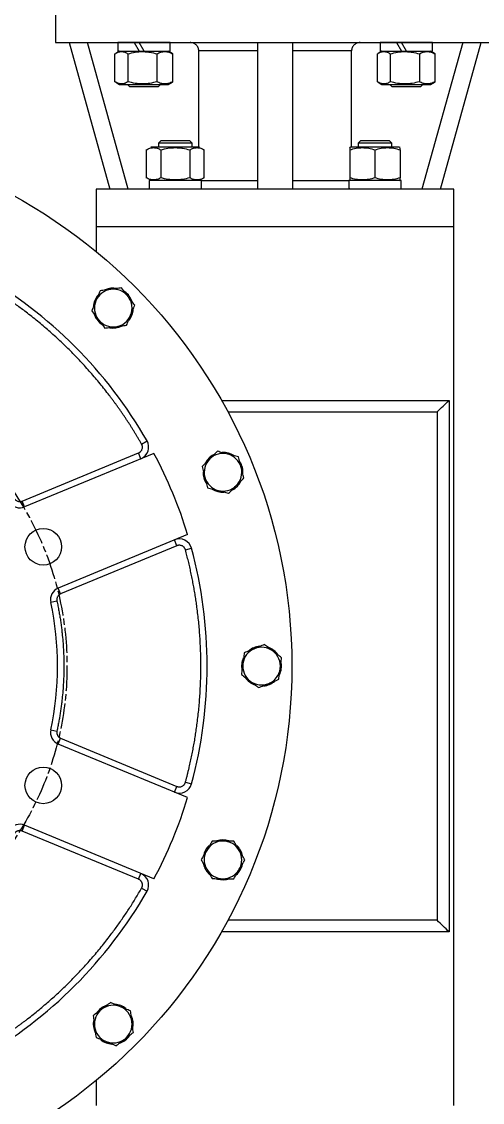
# Model space of a CAD drawing. Header units: millimetres. Extents: x 2180 to 4616, y 795 to 2518.
# Drawn here: x 3631 to 3851, y 1552 to 2069 of the extents above; entities that cross this region are included whole.
import ezdxf

# ---------------------------------------------------------------- set-up
doc = ezdxf.new("R2010")
doc.units = ezdxf.units.MM
doc.linetypes.add('AM_ISO08W050', pattern=[18, 12, -1.5, 3, -1.5])
doc.layers.add('AM_7', color=4, linetype='AM_ISO08W050', lineweight=25)

msp = doc.modelspace()

# ---------------------------------------------------------------- linework, layer by layer
at = {"color": 7, "linetype": 'Continuous', "lineweight": 25}
for p, q in [((3647.342, 2080.551), (3647.342, 2058.551)), ((3647.342, 2058.551), (3752.342, 2058.551)), ((3653.842, 2058.551), (3673.342, 1988.551)), ((3682.165, 1988.551), (3662.665, 2058.551)), ((3702.173, 2058.551), (3677.073, 2058.551)), ((3684.943, 2058.551), (3687.31, 2054.451)), ((3689.735, 2054.451), (3687.368, 2058.551)), ((3702.173, 2054.451), (3702.173, 2058.551)), ((3743.842, 2058.551), (3743.842, 1988.551)), ((3752.342, 2058.551), (3857.342, 2058.551)), ((3760.842, 1988.551), (3760.842, 2058.551)), ((3827.611, 2058.551), (3802.511, 2058.551)), ((3810.381, 2058.551), (3812.748, 2054.451)), ((3815.173, 2054.451), (3812.806, 2058.551)), ((3842.018, 2058.551), (3822.518, 1988.551)), ((3827.611, 2054.451), (3827.611, 2058.551)), ((3831.342, 1988.551), (3850.842, 2058.551)), ((3675.789, 2039.839), (3675.789, 2053.163)), ((3677.998, 2054.451), (3676.166, 2053.394)), ((3677.073, 2054.451), (3677.298, 2054.451)), ((3677.298, 2054.451), (3702.173, 2054.451)), ((3682.023, 2039.839), (3682.023, 2053.163)), ((3695.857, 2053.163), (3695.857, 2039.839)), ((3703.079, 2053.394), (3701.248, 2054.451)), ((3703.457, 2053.163), (3703.06, 2053.361)), ((3703.457, 2039.839), (3703.457, 2053.163)), ((3743.842, 2054.551), (3715.818, 2054.551)), ((3715.818, 2008.551), (3715.818, 2054.551)), ((3788.866, 2054.551), (3760.842, 2054.551)), ((3788.866, 2008.551), (3788.866, 2054.551)), ((3801.227, 2039.839), (3801.227, 2053.163)), ((3803.436, 2054.451), (3801.604, 2053.394)), ((3802.511, 2054.451), (3802.736, 2054.451)), ((3802.736, 2054.451), (3827.611, 2054.451)), ((3807.461, 2039.839), (3807.461, 2053.163)), ((3821.295, 2053.163), (3821.295, 2039.839)), ((3828.517, 2053.394), (3826.686, 2054.451)), ((3828.895, 2053.163), (3828.498, 2053.361)), ((3828.895, 2039.839), (3828.895, 2053.163)), ((3676.169, 2039.607), (3677.998, 2038.551)), ((3677.998, 2038.551), (3689.623, 2038.551)), ((3681.705, 2038.551), (3682.705, 2037.551)), ((3682.705, 2037.551), (3689.623, 2037.551)), ((3689.623, 2038.551), (3701.248, 2038.551)), ((3689.623, 2037.551), (3696.54, 2037.551)), ((3696.54, 2037.551), (3697.54, 2038.551)), ((3701.248, 2038.551), (3703.076, 2039.607)), ((3703.06, 2039.634), (3703.457, 2039.839)), ((3801.607, 2039.607), (3803.436, 2038.551)), ((3803.436, 2038.551), (3815.061, 2038.551)), ((3807.143, 2038.551), (3808.143, 2037.551)), ((3808.143, 2037.551), (3815.061, 2037.551)), ((3815.061, 2038.551), (3826.686, 2038.551)), ((3815.061, 2037.551), (3821.978, 2037.551)), ((3821.978, 2037.551), (3822.978, 2038.551)), ((3826.686, 2038.551), (3828.514, 2039.607)), ((3828.498, 2039.634), (3828.895, 2039.839)), ((3697.694, 2011.551), (3696.612, 2010.469)), ((3696.612, 2010.469), (3696.612, 2008.551)), ((3712.612, 2010.469), (3696.612, 2010.469)), ((3704.612, 2011.551), (3697.694, 2011.551)), ((3711.529, 2011.551), (3704.612, 2011.551)), ((3712.612, 2010.469), (3711.529, 2011.551)), ((3712.612, 2008.551), (3712.612, 2010.469)), ((3793.154, 2011.551), (3792.071, 2010.469)), ((3792.071, 2010.469), (3792.071, 2008.551)), ((3808.071, 2010.469), (3792.071, 2010.469)), ((3800.071, 2011.551), (3793.154, 2011.551)), ((3806.989, 2011.551), (3800.071, 2011.551)), ((3808.071, 2010.469), (3806.989, 2011.551)), ((3808.071, 2008.551), (3808.071, 2010.469)), ((3690.756, 2007.263), (3690.756, 1993.939)), ((3704.612, 2008.551), (3692.987, 2008.551)), ((3697.684, 2007.263), (3697.684, 1993.939)), ((3716.237, 2008.551), (3704.612, 2008.551)), ((3711.54, 2007.263), (3711.54, 1993.939)), ((3718.468, 1993.939), (3718.468, 2007.263)), ((3788.446, 2008.551), (3788.071, 2008.335)), ((3788.071, 2007.263), (3788.071, 1993.939)), ((3811.696, 2008.551), (3788.446, 2008.551)), ((3800.071, 2007.263), (3800.071, 1993.939)), ((3812.071, 2008.335), (3811.696, 2008.551)), ((3812.071, 2007.263), (3812.071, 1993.939)), ((3692.062, 1992.651), (3692.062, 1988.551)), ((3692.062, 1992.651), (3692.062, 1988.551)), ((3717.162, 1992.651), (3692.062, 1992.651)), ((3717.162, 1988.551), (3717.162, 1992.651)), ((3717.162, 1988.551), (3717.162, 1992.651)), ((3717.162, 1992.551), (3743.842, 1992.551)), ((3760.842, 1992.551), (3787.522, 1992.551)), ((3812.621, 1992.651), (3787.521, 1992.651)), ((3788.071, 1992.868), (3788.446, 1992.651)), ((3811.696, 1992.651), (3812.071, 1992.868)), ((3812.621, 1988.551), (3812.621, 1992.651)), ((3666.842, 1988.551), (3666.842, 1970.551)), ((3752.342, 1988.551), (3666.842, 1988.551)), ((3837.842, 1988.551), (3752.342, 1988.551)), ((3837.842, 1970.551), (3837.842, 1988.551)), ((3666.842, 1970.551), (3666.842, 1958.6)), ((3752.342, 1970.551), (3666.842, 1970.551)), ((3837.842, 1970.551), (3752.342, 1970.551)), ((3837.842, 1550.551), (3837.842, 1970.551)), ((3726.694, 1887.551), (3835.47, 1887.551)), ((3835.47, 1887.551), (3835.47, 1633.551)), ((3729.74, 1882.051), (3829.801, 1882.051)), ((3829.801, 1882.051), (3829.801, 1639.051)), ((3688.515, 1866.687), (3691.116, 1868.182)), ((3631.445, 1839.384), (3687.062, 1862.421)), ((3694.418, 1862.221), (3632.593, 1836.612)), ((3688.21, 1859.649), (3687.062, 1862.421)), ((3632.593, 1836.612), (3631.445, 1839.384)), ((3710.491, 1823.418), (3648.666, 1797.809)), ((3705.431, 1818.074), (3704.282, 1820.846)), ((3705.431, 1818.074), (3649.814, 1795.037)), ((3709.475, 1816.085), (3712.371, 1816.867)), ((3649.814, 1795.037), (3648.666, 1797.809)), ((3648.03, 1791.634), (3645.097, 1791.001)), ((3645.097, 1730.101), (3648.03, 1729.469)), ((3648.666, 1723.293), (3649.814, 1726.065)), ((3649.814, 1726.065), (3705.431, 1703.028)), ((3710.491, 1697.685), (3648.666, 1723.293)), ((3709.475, 1705.017), (3712.371, 1704.235)), ((3704.282, 1700.256), (3705.431, 1703.028)), ((3631.445, 1681.719), (3632.593, 1684.49)), ((3694.418, 1658.882), (3632.593, 1684.49)), ((3687.062, 1658.681), (3631.445, 1681.719)), ((3687.062, 1658.681), (3688.21, 1661.453)), ((3688.515, 1654.415), (3691.116, 1652.92)), ((3829.801, 1639.051), (3729.74, 1639.051)), ((3835.47, 1633.551), (3726.694, 1633.551)), ((3666.842, 1562.502), (3666.842, 1550.551))]:
    msp.add_line(p, q, dxfattribs=at)
at = {"linetype": 'ByBlock'}
msp.add_line((3702.173, 2058.551), (3802.511, 2058.551), dxfattribs=at)
at = {"color": 7, "linetype": 'Continuous', "lineweight": 25}
for centre, radius in [((3503.842, 1760.551), 256.5), ((3641.5, 1817.571), 8.75), ((3641.5, 1703.531), 8.75)]:
    msp.add_circle(centre, radius, dxfattribs=at)
for centre, radius, start, end in [((3503.842, 1760.551), 216, 29.88705, 60.11295), ((3674.962, 1931.671), 9.55, 140.8637, 175.05726), ((3674.962, 1931.671), 9, 97.44828, 157.44828), ((3674.962, 1931.671), 9.55, 79.47119, 113.84896), ((3674.962, 1931.671), 9, 37.44828, 97.44828), ((3674.962, 1931.671), 9.55, 18.95995, 54.22731), ((3674.962, 1931.671), 9, 337.44828, 37.44828), ((3674.962, 1931.671), 9, 157.44828, 217.44828), ((3674.962, 1931.671), 9.55, 200.99928, 236.64648), ((3674.962, 1931.671), 9, 277.44828, 337.44828), ((3674.962, 1931.671), 9.55, 321.17717, 356.32061), ((3674.962, 1931.671), 9, 217.44828, 277.44828), ((3674.962, 1931.671), 9.55, 260.19473, 294.628), ((3685.914, 1865.192), 6, 292.5, 29.88705), ((3503.842, 1760.551), 216, 16.92076, 28.07924), ((3727.421, 1853.16), 9.55, 118.3637, 152.55726), ((3727.421, 1853.16), 9, 74.94828, 134.94828), ((3727.421, 1853.16), 9.55, 56.97119, 91.34896), ((3727.421, 1853.16), 9, 14.94828, 74.94828), ((3727.421, 1853.16), 9, 134.94828, 194.94828), ((3727.421, 1853.16), 9, 314.94828, 14.94828), ((3727.421, 1853.16), 9.55, 356.45995, 31.72731), ((3727.421, 1853.16), 9.55, 178.49928, 214.14648), ((3727.421, 1853.16), 9, 194.94828, 254.94828), ((3727.421, 1853.16), 9.55, 237.69473, 272.128), ((3727.421, 1853.16), 9, 254.94828, 314.94828), ((3727.421, 1853.16), 9.55, 298.67717, 333.82061), ((3630.297, 1842.155), 6, 212.83493, 292.5), ((3706.579, 1815.303), 6, 15.11295, 112.5), ((3503.842, 1760.551), 216, 344.88705, 15.11295), ((3650.962, 1792.266), 6, 112.5, 192.16507), ((3503.842, 1760.551), 144.5, 347.83493, 12.16507), ((3745.842, 1760.551), 9, 112.44828, 172.44828), ((3745.842, 1760.551), 9.55, 95.8637, 130.05726), ((3745.842, 1760.551), 9, 52.44828, 112.44828), ((3745.842, 1760.551), 9.55, 34.47119, 68.84896), ((3745.842, 1760.551), 9, 352.44828, 52.44828), ((3745.842, 1760.551), 9.55, 155.99928, 191.64648), ((3745.842, 1760.551), 9, 172.44828, 232.44828), ((3745.842, 1760.551), 9.55, 333.95995, 9.22731), ((3745.842, 1760.551), 9, 292.44828, 352.44828), ((3745.842, 1760.551), 9.55, 215.19473, 249.628), ((3745.842, 1760.551), 9, 232.44828, 292.44828), ((3745.842, 1760.551), 9.55, 276.17717, 311.32061), ((3650.962, 1728.836), 6, 167.83493, 247.5), ((3706.579, 1705.799), 6, 247.5, 344.88705), ((3503.842, 1760.551), 216, 331.92076, 343.07924), ((3630.297, 1678.947), 6, 67.5, 147.16507), ((3727.421, 1667.942), 9.55, 133.49928, 169.14648), ((3727.421, 1667.942), 9, 89.94828, 149.94828), ((3727.421, 1667.942), 9.55, 73.3637, 107.55726), ((3727.421, 1667.942), 9, 29.94828, 89.94828), ((3727.421, 1667.942), 9.55, 11.97119, 46.34896), ((3727.421, 1667.942), 9, 149.94828, 209.94828), ((3727.421, 1667.942), 9, 329.94828, 29.94828), ((3727.421, 1667.942), 9.55, 192.69473, 227.128), ((3727.421, 1667.942), 9, 209.94828, 269.94828), ((3727.421, 1667.942), 9, 269.94828, 329.94828), ((3727.421, 1667.942), 9.55, 311.45995, 346.72731), ((3685.914, 1655.91), 6, 330.11295, 67.5), ((3727.421, 1667.942), 9.55, 253.67717, 288.82061), ((3503.842, 1760.551), 216, 299.88705, 330.11295), ((3674.962, 1589.431), 9, 127.44828, 187.44828), ((3674.962, 1589.431), 9.55, 110.99928, 146.64648), ((3674.962, 1589.431), 9, 67.44828, 127.44828), ((3674.962, 1589.431), 9.55, 50.8637, 85.05726), ((3674.962, 1589.431), 9, 7.44828, 67.44828), ((3674.962, 1589.431), 9.55, 170.19473, 204.628), ((3674.962, 1589.431), 9.55, 349.47119, 23.84896), ((3674.962, 1589.431), 9, 187.44828, 247.44828), ((3674.962, 1589.431), 9, 307.44828, 7.44828), ((3674.962, 1589.431), 9.55, 231.17717, 266.32061), ((3674.962, 1589.431), 9, 247.44828, 307.44828), ((3674.962, 1589.431), 9.55, 288.95995, 324.22731)]:
    msp.add_arc(centre, radius, start, end, dxfattribs=at)
for centre, major_axis, start_param, end_param in [((3689.623, 2058.551), (0, -21.737), 4.712389, 4.9021421), ((3689.623, 2054.451), (0, -21.737), 4.6179404, 4.712389), ((3815.061, 2058.551), (0, -21.737), 4.712389, 4.9021421), ((3815.061, 2054.451), (0, -21.737), 4.6179404, 4.712389), ((3800.071, 1992.651), (0, 21.737), 1.5707963, 1.7605494), ((3800.071, 1988.551), (0, 21.737), 1.4763478, 1.5707963)]:
    msp.add_ellipse(centre, major_axis=major_axis, ratio=0.5773503, start_param=start_param, end_param=end_param, dxfattribs=at)
for points, knots in [([(3715.818, 2054.551), (3715.818, 2054.818), (3715.79, 2055.081), (3715.684, 2055.597), (3715.603, 2055.854), (3715.394, 2056.34), (3715.266, 2056.571), (3714.965, 2057.006), (3714.79, 2057.211), (3714.411, 2057.577), (3714.204, 2057.742), (3713.756, 2058.031), (3713.521, 2058.153), (3713.031, 2058.349), (3712.775, 2058.425), (3712.253, 2058.526), (3711.989, 2058.551), (3711.721, 2058.551)], [0, 0, 0, 0, 0.125, 0.125, 0.25, 0.25, 0.375, 0.375, 0.5, 0.5, 0.625, 0.625, 0.75, 0.75, 0.875, 0.875, 1, 1, 1, 1]), ([(3792.962, 2058.551), (3792.695, 2058.551), (3792.432, 2058.526), (3791.914, 2058.426), (3791.657, 2058.351), (3791.164, 2058.154), (3790.93, 2058.033), (3790.486, 2057.747), (3790.275, 2057.58), (3789.894, 2057.213), (3789.724, 2057.012), (3789.421, 2056.577), (3789.29, 2056.342), (3788.977, 2055.616), (3788.866, 2055.086), (3788.866, 2054.551)], [0, 0, 0, 0, 0.125, 0.125, 0.25, 0.25, 0.375, 0.375, 0.5, 0.5, 0.625, 0.625, 0.75, 0.75, 1, 1, 1, 1]), ([(3675.789, 2053.163), (3676.298, 2053.489), (3676.81, 2053.758), (3677.847, 2054.131), (3678.37, 2054.234), (3679.165, 2054.235), (3679.431, 2054.21), (3679.958, 2054.112), (3680.22, 2054.04), (3681, 2053.76), (3681.514, 2053.49), (3682.023, 2053.163)], [0, 0, 0, 0, 0.25, 0.25, 0.5, 0.5, 0.625, 0.625, 0.75, 0.75, 1, 1, 1, 1]), ([(3682.023, 2053.163), (3683.153, 2053.489), (3684.29, 2053.758), (3686.589, 2054.131), (3687.751, 2054.234), (3689.515, 2054.235), (3690.106, 2054.21), (3691.275, 2054.112), (3691.855, 2054.04), (3693.586, 2053.76), (3694.727, 2053.49), (3695.857, 2053.163)], [0, 0, 0, 0, 0.25, 0.25, 0.5, 0.5, 0.625, 0.625, 0.75, 0.75, 1, 1, 1, 1]), ([(3695.857, 2053.163), (3696.478, 2053.489), (3697.103, 2053.758), (3698.366, 2054.131), (3699.004, 2054.234), (3699.973, 2054.235), (3700.297, 2054.21), (3700.939, 2054.112), (3701.258, 2054.04), (3702.209, 2053.76), (3702.836, 2053.49), (3703.457, 2053.163)], [0, 0, 0, 0, 0.25, 0.25, 0.5, 0.5, 0.625, 0.625, 0.75, 0.75, 1, 1, 1, 1]), ([(3801.227, 2053.163), (3801.736, 2053.489), (3802.248, 2053.758), (3803.284, 2054.131), (3803.808, 2054.234), (3804.603, 2054.235), (3804.869, 2054.21), (3805.396, 2054.112), (3805.658, 2054.04), (3806.438, 2053.76), (3806.952, 2053.49), (3807.461, 2053.163)], [0, 0, 0, 0, 0.25, 0.25, 0.5, 0.5, 0.625, 0.625, 0.75, 0.75, 1, 1, 1, 1]), ([(3807.461, 2053.163), (3808.591, 2053.489), (3809.728, 2053.758), (3812.027, 2054.131), (3813.189, 2054.234), (3814.953, 2054.235), (3815.544, 2054.21), (3816.713, 2054.112), (3817.293, 2054.04), (3819.024, 2053.76), (3820.164, 2053.49), (3821.295, 2053.163)], [0, 0, 0, 0, 0.25, 0.25, 0.5, 0.5, 0.625, 0.625, 0.75, 0.75, 1, 1, 1, 1]), ([(3821.295, 2053.163), (3821.916, 2053.489), (3822.541, 2053.758), (3823.804, 2054.131), (3824.442, 2054.234), (3825.411, 2054.235), (3825.735, 2054.21), (3826.377, 2054.112), (3826.696, 2054.04), (3827.647, 2053.76), (3828.273, 2053.49), (3828.895, 2053.163)], [0, 0, 0, 0, 0.25, 0.25, 0.5, 0.5, 0.625, 0.625, 0.75, 0.75, 1, 1, 1, 1]), ([(3682.023, 2039.839), (3681.514, 2039.513), (3681.002, 2039.244), (3679.966, 2038.871), (3679.442, 2038.768), (3678.647, 2038.767), (3678.381, 2038.792), (3677.854, 2038.89), (3677.592, 2038.962), (3676.812, 2039.243), (3676.298, 2039.512), (3675.789, 2039.839)], [0, 0, 0, 0, 0.25, 0.25, 0.5, 0.5, 0.625, 0.625, 0.75, 0.75, 1, 1, 1, 1]), ([(3695.857, 2039.839), (3694.728, 2039.513), (3693.59, 2039.244), (3691.291, 2038.871), (3690.13, 2038.768), (3688.365, 2038.767), (3687.775, 2038.792), (3686.606, 2038.89), (3686.025, 2038.962), (3684.294, 2039.243), (3683.154, 2039.512), (3682.023, 2039.839)], [0, 0, 0, 0, 0.25, 0.25, 0.5, 0.5, 0.625, 0.625, 0.75, 0.75, 1, 1, 1, 1]), ([(3703.457, 2039.839), (3702.836, 2039.513), (3702.211, 2039.244), (3700.948, 2038.871), (3700.31, 2038.768), (3699.341, 2038.767), (3699.017, 2038.792), (3698.375, 2038.89), (3698.056, 2038.962), (3697.105, 2039.243), (3696.479, 2039.512), (3695.857, 2039.839)], [0, 0, 0, 0, 0.25, 0.25, 0.5, 0.5, 0.625, 0.625, 0.75, 0.75, 1, 1, 1, 1]), ([(3807.461, 2039.839), (3806.952, 2039.513), (3806.44, 2039.244), (3805.403, 2038.871), (3804.88, 2038.768), (3804.085, 2038.767), (3803.819, 2038.792), (3803.292, 2038.89), (3803.03, 2038.962), (3802.25, 2039.243), (3801.736, 2039.512), (3801.227, 2039.839)], [0, 0, 0, 0, 0.25, 0.25, 0.5, 0.5, 0.625, 0.625, 0.75, 0.75, 1, 1, 1, 1]), ([(3821.295, 2039.839), (3820.166, 2039.513), (3819.028, 2039.244), (3816.729, 2038.871), (3815.568, 2038.768), (3813.803, 2038.767), (3813.213, 2038.792), (3812.044, 2038.89), (3811.463, 2038.962), (3809.732, 2039.243), (3808.592, 2039.512), (3807.461, 2039.839)], [0, 0, 0, 0, 0.25, 0.25, 0.5, 0.5, 0.625, 0.625, 0.75, 0.75, 1, 1, 1, 1]), ([(3828.895, 2039.839), (3828.274, 2039.513), (3827.649, 2039.244), (3826.386, 2038.871), (3825.748, 2038.768), (3824.779, 2038.767), (3824.455, 2038.792), (3823.813, 2038.89), (3823.494, 2038.962), (3822.543, 2039.243), (3821.916, 2039.512), (3821.295, 2039.839)], [0, 0, 0, 0, 0.25, 0.25, 0.5, 0.5, 0.625, 0.625, 0.75, 0.75, 1, 1, 1, 1]), ([(3690.756, 2007.263), (3691.321, 2007.589), (3691.891, 2007.858), (3693.042, 2008.231), (3693.624, 2008.334), (3694.508, 2008.335), (3694.803, 2008.31), (3695.389, 2008.212), (3695.679, 2008.14), (3696.546, 2007.86), (3697.117, 2007.59), (3697.684, 2007.263)], [0, 0, 0, 0, 0.25, 0.25, 0.5, 0.5, 0.625, 0.625, 0.75, 0.75, 1, 1, 1, 1]), ([(3690.756, 2007.263), (3691.321, 2007.589), (3691.891, 2007.858), (3693.042, 2008.231), (3693.624, 2008.334), (3694.508, 2008.335), (3694.803, 2008.31), (3695.389, 2008.212), (3695.679, 2008.14), (3696.546, 2007.86), (3697.117, 2007.59), (3697.684, 2007.263)], [0, 0, 0, 0, 0.25, 0.25, 0.5, 0.5, 0.625, 0.625, 0.75, 0.75, 1, 1, 1, 1]), ([(3697.684, 2007.263), (3698.815, 2007.589), (3699.955, 2007.858), (3702.257, 2008.231), (3703.421, 2008.334), (3705.188, 2008.335), (3705.78, 2008.31), (3706.95, 2008.212), (3707.532, 2008.14), (3709.265, 2007.86), (3710.408, 2007.59), (3711.54, 2007.263)], [0, 0, 0, 0, 0.25, 0.25, 0.5, 0.5, 0.625, 0.625, 0.75, 0.75, 1, 1, 1, 1]), ([(3697.684, 2007.263), (3698.815, 2007.589), (3699.955, 2007.858), (3702.257, 2008.231), (3703.421, 2008.334), (3705.188, 2008.335), (3705.78, 2008.31), (3706.95, 2008.212), (3707.532, 2008.14), (3709.265, 2007.86), (3710.408, 2007.59), (3711.54, 2007.263)], [0, 0, 0, 0, 0.25, 0.25, 0.5, 0.5, 0.625, 0.625, 0.75, 0.75, 1, 1, 1, 1]), ([(3711.54, 2007.263), (3712.106, 2007.589), (3712.676, 2007.858), (3713.827, 2008.231), (3714.409, 2008.334), (3715.292, 2008.335), (3715.588, 2008.31), (3716.173, 2008.212), (3716.464, 2008.14), (3717.331, 2007.86), (3717.902, 2007.59), (3718.468, 2007.263)], [0, 0, 0, 0, 0.25, 0.25, 0.5, 0.5, 0.625, 0.625, 0.75, 0.75, 1, 1, 1, 1]), ([(3711.54, 2007.263), (3712.106, 2007.589), (3712.676, 2007.858), (3713.827, 2008.231), (3714.409, 2008.334), (3715.292, 2008.335), (3715.588, 2008.31), (3716.173, 2008.212), (3716.464, 2008.14), (3717.331, 2007.86), (3717.902, 2007.59), (3718.468, 2007.263)], [0, 0, 0, 0, 0.25, 0.25, 0.5, 0.5, 0.625, 0.625, 0.75, 0.75, 1, 1, 1, 1]), ([(3788.071, 2008.296), (3788.071, 2008.309), (3788.071, 2008.403), (3788.071, 2008.058), (3788.071, 2007.529), (3788.071, 2007.263)], [0, 0, 0, 0, 0.06959171, 0.53053338, 1, 1, 1, 1]), ([(3788.071, 2007.263), (3789.051, 2007.589), (3790.038, 2007.858), (3792.032, 2008.231), (3793.04, 2008.334), (3794.57, 2008.335), (3795.083, 2008.31), (3796.096, 2008.212), (3796.6, 2008.14), (3798.101, 2007.86), (3799.09, 2007.59), (3800.071, 2007.263)], [0, 0, 0, 0, 0.25, 0.25, 0.5, 0.5, 0.625, 0.625, 0.75, 0.75, 1, 1, 1, 1]), ([(3800.071, 2007.263), (3801.051, 2007.589), (3802.038, 2007.858), (3804.032, 2008.231), (3805.04, 2008.334), (3806.57, 2008.335), (3807.083, 2008.31), (3808.096, 2008.212), (3808.6, 2008.14), (3810.101, 2007.86), (3811.09, 2007.59), (3812.071, 2007.263)], [0, 0, 0, 0, 0.25, 0.25, 0.5, 0.5, 0.625, 0.625, 0.75, 0.75, 1, 1, 1, 1]), ([(3812.071, 2007.263), (3812.071, 2007.585), (3812.071, 2008.193), (3812.071, 2008.263), (3812.071, 2008.296)], [0, 0, 0, 0, 0.529034, 1, 1, 1, 1]), ([(3697.684, 1993.939), (3697.118, 1993.613), (3696.548, 1993.344), (3695.397, 1992.971), (3694.815, 1992.868), (3693.932, 1992.867), (3693.636, 1992.892), (3693.051, 1992.99), (3692.76, 1993.062), (3691.893, 1993.343), (3691.322, 1993.612), (3690.756, 1993.939)], [0, 0, 0, 0, 0.25, 0.25, 0.5, 0.5, 0.625, 0.625, 0.75, 0.75, 1, 1, 1, 1]), ([(3697.684, 1993.939), (3697.118, 1993.613), (3696.548, 1993.344), (3695.397, 1992.971), (3694.815, 1992.868), (3693.932, 1992.867), (3693.636, 1992.892), (3693.051, 1992.99), (3692.76, 1993.062), (3691.893, 1993.343), (3691.322, 1993.612), (3690.756, 1993.939)], [0, 0, 0, 0, 0.25, 0.25, 0.5, 0.5, 0.625, 0.625, 0.75, 0.75, 1, 1, 1, 1]), ([(3711.54, 1993.939), (3710.409, 1993.613), (3709.269, 1993.344), (3706.967, 1992.971), (3705.803, 1992.868), (3704.036, 1992.867), (3703.444, 1992.892), (3702.274, 1992.99), (3701.692, 1993.062), (3699.959, 1993.343), (3698.816, 1993.612), (3697.684, 1993.939)], [0, 0, 0, 0, 0.25, 0.25, 0.5, 0.5, 0.625, 0.625, 0.75, 0.75, 1, 1, 1, 1]), ([(3711.54, 1993.939), (3710.409, 1993.613), (3709.269, 1993.344), (3706.967, 1992.971), (3705.803, 1992.868), (3704.036, 1992.867), (3703.444, 1992.892), (3702.274, 1992.99), (3701.692, 1993.062), (3699.959, 1993.343), (3698.816, 1993.612), (3697.684, 1993.939)], [0, 0, 0, 0, 0.25, 0.25, 0.5, 0.5, 0.625, 0.625, 0.75, 0.75, 1, 1, 1, 1]), ([(3718.468, 1993.939), (3717.903, 1993.613), (3717.333, 1993.344), (3716.182, 1992.971), (3715.6, 1992.868), (3714.716, 1992.867), (3714.42, 1992.892), (3713.835, 1992.99), (3713.544, 1993.062), (3712.678, 1993.343), (3712.107, 1993.612), (3711.54, 1993.939)], [0, 0, 0, 0, 0.25, 0.25, 0.5, 0.5, 0.625, 0.625, 0.75, 0.75, 1, 1, 1, 1]), ([(3718.468, 1993.939), (3717.903, 1993.613), (3717.333, 1993.344), (3716.182, 1992.971), (3715.6, 1992.868), (3714.716, 1992.867), (3714.42, 1992.892), (3713.835, 1992.99), (3713.544, 1993.062), (3712.678, 1993.343), (3712.107, 1993.612), (3711.54, 1993.939)], [0, 0, 0, 0, 0.25, 0.25, 0.5, 0.5, 0.625, 0.625, 0.75, 0.75, 1, 1, 1, 1]), ([(3788.071, 1993.939), (3788.071, 1993.618), (3788.071, 1993.009), (3788.071, 1992.939), (3788.071, 1992.906)], [0, 0, 0, 0, 0.529034, 1, 1, 1, 1]), ([(3800.071, 1993.939), (3799.092, 1993.613), (3798.105, 1993.344), (3796.111, 1992.971), (3795.103, 1992.868), (3793.573, 1992.867), (3793.06, 1992.892), (3792.046, 1992.99), (3791.543, 1993.062), (3790.041, 1993.343), (3789.052, 1993.612), (3788.071, 1993.939)], [0, 0, 0, 0, 0.25, 0.25, 0.5, 0.5, 0.625, 0.625, 0.75, 0.75, 1, 1, 1, 1]), ([(3812.071, 1993.939), (3811.092, 1993.613), (3810.105, 1993.344), (3808.111, 1992.971), (3807.103, 1992.868), (3805.573, 1992.867), (3805.06, 1992.892), (3804.046, 1992.99), (3803.543, 1993.062), (3802.041, 1993.343), (3801.052, 1993.612), (3800.071, 1993.939)], [0, 0, 0, 0, 0.25, 0.25, 0.5, 0.5, 0.625, 0.625, 0.75, 0.75, 1, 1, 1, 1]), ([(3812.071, 1992.906), (3812.071, 1992.893), (3812.071, 1992.799), (3812.071, 1993.144), (3812.071, 1993.673), (3812.071, 1993.939)], [0, 0, 0, 0, 0.06959171, 0.53053338, 1, 1, 1, 1]), ([(3688.515, 1866.687), (3688.269, 1867.113), (3687.778, 1867.963), (3687.03, 1869.233), (3686.274, 1870.497), (3685.51, 1871.755), (3684.737, 1873.008), (3683.956, 1874.255), (3683.167, 1875.497), (3682.368, 1876.732), (3681.562, 1877.963), (3680.747, 1879.187), (3679.923, 1880.406), (3679.091, 1881.619), (3678.251, 1882.827), (3677.402, 1884.029), (3676.544, 1885.225), (3675.678, 1886.416), (3674.804, 1887.601), (3673.921, 1888.781), (3671.904, 1891.436), (3668.681, 1895.51), (3664.123, 1900.892), (3659.389, 1906.121), (3654.483, 1911.192), (3649.412, 1916.098), (3644.183, 1920.832), (3638.801, 1925.39), (3634.38, 1928.888), (3631.013, 1931.428), (3628.758, 1933.084), (3626.482, 1934.71), (3624.185, 1936.304), (3621.869, 1937.868), (3619.532, 1939.402), (3617.175, 1940.905), (3614.797, 1942.377), (3612.399, 1943.82), (3610.785, 1944.756), (3609.978, 1945.224)], [0, 0, 0, 0, 0.0131165, 0.0262276, 0.0393341, 0.0524366, 0.0655356, 0.0786319, 0.0917259, 0.1048185, 0.1179101, 0.1310014, 0.1440931, 0.1571857, 0.17028, 0.1833764, 0.1964757, 0.2095785, 0.2226854, 0.235797, 0.2489139, 0.3117183, 0.3744549, 0.4371927, 0.5000006, 0.562805, 0.6255416, 0.6882794, 0.7510874, 0.776004, 0.8009035, 0.8257902, 0.8506685, 0.8755425, 0.9004166, 0.9252951, 0.9501823, 0.9750825, 1, 1, 1, 1]), ([(3668.643, 1939.921), (3668.313, 1939.128), (3667.983, 1938.332), (3667.319, 1936.733), (3666.985, 1935.93), (3666.65, 1935.123)], [0, 0, 0, 0, 0.5, 0.5, 1, 1, 1, 1]), ([(3673.795, 1940.595), (3672.928, 1940.482), (3672.066, 1940.369), (3670.349, 1940.144), (3669.494, 1940.033), (3668.643, 1939.921)], [0, 0, 0, 0, 0.5, 0.5, 1, 1, 1, 1]), ([(3678.947, 1941.269), (3678.095, 1941.157), (3677.241, 1941.045), (3675.524, 1940.821), (3674.662, 1940.708), (3673.795, 1940.595)], [0, 0, 0, 0, 0.5, 0.5, 1, 1, 1, 1]), ([(3682.107, 1937.143), (3681.575, 1937.837), (3681.046, 1938.528), (3679.993, 1939.902), (3679.469, 1940.587), (3678.947, 1941.269)], [0, 0, 0, 0, 0.5, 0.5, 1, 1, 1, 1]), ([(3685.266, 1933.018), (3684.744, 1933.7), (3684.22, 1934.384), (3683.167, 1935.759), (3682.638, 1936.449), (3682.107, 1937.143)], [0, 0, 0, 0, 0.5, 0.5, 1, 1, 1, 1]), ([(3666.65, 1935.123), (3666.314, 1934.315), (3665.981, 1933.512), (3665.317, 1931.913), (3664.986, 1931.117), (3664.657, 1930.324)], [0, 0, 0, 0, 0.5, 0.5, 1, 1, 1, 1]), ([(3683.273, 1928.219), (3683.609, 1929.027), (3683.942, 1929.83), (3684.606, 1931.429), (3684.937, 1932.225), (3685.266, 1933.018)], [0, 0, 0, 0, 0.5, 0.5, 1, 1, 1, 1]), ([(3664.657, 1930.324), (3665.179, 1929.642), (3665.703, 1928.958), (3666.756, 1927.583), (3667.285, 1926.893), (3667.816, 1926.199)], [0, 0, 0, 0, 0.5, 0.5, 1, 1, 1, 1]), ([(3681.281, 1923.42), (3681.61, 1924.214), (3681.94, 1925.01), (3682.605, 1926.609), (3682.938, 1927.412), (3683.273, 1928.219)], [0, 0, 0, 0, 0.5, 0.5, 1, 1, 1, 1]), ([(3667.816, 1926.199), (3668.348, 1925.504), (3668.877, 1924.814), (3669.93, 1923.439), (3670.454, 1922.755), (3670.976, 1922.073)], [0, 0, 0, 0, 0.5, 0.5, 1, 1, 1, 1]), ([(3670.976, 1922.073), (3671.828, 1922.185), (3672.682, 1922.296), (3674.399, 1922.521), (3675.261, 1922.634), (3676.128, 1922.747)], [0, 0, 0, 0, 0.5, 0.5, 1, 1, 1, 1]), ([(3676.128, 1922.747), (3676.995, 1922.86), (3677.857, 1922.973), (3679.574, 1923.197), (3680.429, 1923.309), (3681.281, 1923.42)], [0, 0, 0, 0, 0.5, 0.5, 1, 1, 1, 1]), ([(3687.062, 1862.421), (3687.111, 1862.442), (3687.211, 1862.485), (3687.355, 1862.559), (3687.494, 1862.64), (3687.628, 1862.728), (3687.758, 1862.824), (3687.883, 1862.927), (3688.112, 1863.138), (3688.413, 1863.494), (3688.704, 1864.036), (3688.882, 1864.626), (3688.924, 1865.13), (3688.9, 1865.522), (3688.856, 1865.802), (3688.787, 1866.076), (3688.719, 1866.252), (3688.685, 1866.34)], [0, 0, 0, 0, 0.0345506, 0.0688551, 0.1030127, 0.1371244, 0.1712912, 0.2056137, 0.2401913, 0.3700531, 0.5000286, 0.6298904, 0.759866, 0.820149, 0.8799053, 0.9396756, 1, 1, 1, 1]), ([(3724.74, 1863.201), (3724.132, 1862.594), (3723.522, 1861.985), (3722.297, 1860.762), (3721.681, 1860.148), (3721.062, 1859.53)], [0, 0, 0, 0, 0.5, 0.5, 1, 1, 1, 1]), ([(3729.758, 1861.852), (3728.913, 1862.079), (3728.074, 1862.305), (3726.402, 1862.754), (3725.569, 1862.978), (3724.74, 1863.201)], [0, 0, 0, 0, 0.5, 0.5, 1, 1, 1, 1]), ([(3734.776, 1860.502), (3733.946, 1860.725), (3733.114, 1860.949), (3731.442, 1861.399), (3730.602, 1861.625), (3729.758, 1861.852)], [0, 0, 0, 0, 0.5, 0.5, 1, 1, 1, 1]), ([(3736.116, 1855.482), (3735.89, 1856.327), (3735.666, 1857.167), (3735.22, 1858.84), (3734.997, 1859.672), (3734.776, 1860.502)], [0, 0, 0, 0, 0.5, 0.5, 1, 1, 1, 1]), ([(3721.062, 1859.53), (3720.444, 1858.913), (3719.828, 1858.298), (3718.603, 1857.075), (3717.993, 1856.466), (3717.385, 1855.859)], [0, 0, 0, 0, 0.5, 0.5, 1, 1, 1, 1]), ([(3717.385, 1855.859), (3717.606, 1855.029), (3717.829, 1854.197), (3718.275, 1852.524), (3718.5, 1851.684), (3718.725, 1850.839)], [0, 0, 0, 0, 0.5, 0.5, 1, 1, 1, 1]), ([(3737.456, 1850.462), (3737.235, 1851.292), (3737.012, 1852.124), (3736.566, 1853.797), (3736.341, 1854.637), (3736.116, 1855.482)], [0, 0, 0, 0, 0.5, 0.5, 1, 1, 1, 1]), ([(3718.725, 1850.839), (3718.951, 1849.994), (3719.175, 1849.154), (3719.622, 1847.481), (3719.844, 1846.649), (3720.065, 1845.819)], [0, 0, 0, 0, 0.5, 0.5, 1, 1, 1, 1]), ([(3733.779, 1846.791), (3734.397, 1847.408), (3735.013, 1848.023), (3736.238, 1849.246), (3736.848, 1849.855), (3737.456, 1850.462)], [0, 0, 0, 0, 0.5, 0.5, 1, 1, 1, 1]), ([(3720.065, 1845.819), (3720.895, 1845.596), (3721.727, 1845.372), (3723.399, 1844.922), (3724.239, 1844.696), (3725.083, 1844.469)], [0, 0, 0, 0, 0.5, 0.5, 1, 1, 1, 1]), ([(3725.083, 1844.469), (3725.928, 1844.242), (3726.767, 1844.016), (3728.439, 1843.567), (3729.272, 1843.343), (3730.101, 1843.12)], [0, 0, 0, 0, 0.5, 0.5, 1, 1, 1, 1]), ([(3730.101, 1843.12), (3730.709, 1843.727), (3731.319, 1844.336), (3732.544, 1845.559), (3733.16, 1846.173), (3733.779, 1846.791)], [0, 0, 0, 0, 0.5, 0.5, 1, 1, 1, 1]), ([(3627.777, 1840.529), (3627.808, 1840.482), (3627.87, 1840.388), (3627.974, 1840.255), (3628.083, 1840.128), (3628.2, 1840.007), (3628.324, 1839.893), (3628.549, 1839.708), (3628.899, 1839.482), (3629.399, 1839.277), (3629.926, 1839.161), (3630.399, 1839.146), (3630.8, 1839.191), (3631.13, 1839.265), (3631.34, 1839.344), (3631.445, 1839.384)], [0, 0, 0, 0, 0.0405946, 0.0809396, 0.1211627, 0.1613926, 0.201758, 0.2423864, 0.3711543, 0.5000467, 0.6288146, 0.757707, 0.838616, 0.9190368, 1, 1, 1, 1]), ([(3709.35, 1816.451), (3709.329, 1816.501), (3709.286, 1816.6), (3709.212, 1816.744), (3709.131, 1816.883), (3709.043, 1817.017), (3708.947, 1817.147), (3708.844, 1817.272), (3708.633, 1817.502), (3708.277, 1817.802), (3707.735, 1818.093), (3707.145, 1818.272), (3706.64, 1818.313), (3706.248, 1818.289), (3705.969, 1818.245), (3705.695, 1818.176), (3705.519, 1818.108), (3705.431, 1818.074)], [0, 0, 0, 0, 0.0345506, 0.0688551, 0.1030127, 0.1371244, 0.1712912, 0.2056137, 0.2401913, 0.3700531, 0.5000286, 0.6298904, 0.759866, 0.820149, 0.8799053, 0.9396756, 1, 1, 1, 1]), ([(3709.475, 1705.017), (3709.602, 1705.492), (3709.856, 1706.441), (3710.225, 1707.867), (3710.585, 1709.295), (3710.934, 1710.725), (3711.273, 1712.157), (3711.603, 1713.592), (3711.922, 1715.028), (3712.232, 1716.466), (3712.531, 1717.906), (3712.821, 1719.349), (3713.1, 1720.793), (3713.37, 1722.239), (3713.63, 1723.687), (3713.879, 1725.138), (3714.119, 1726.59), (3714.348, 1728.044), (3714.568, 1729.501), (3714.778, 1730.959), (3715.23, 1734.263), (3715.831, 1739.422), (3716.414, 1746.451), (3716.764, 1753.496), (3716.88, 1760.551), (3716.764, 1767.606), (3716.414, 1774.65), (3715.831, 1781.679), (3715.178, 1787.278), (3714.594, 1791.456), (3714.17, 1794.222), (3713.71, 1796.98), (3713.214, 1799.731), (3712.682, 1802.475), (3712.114, 1805.212), (3711.509, 1807.942), (3710.869, 1810.664), (3710.194, 1813.38), (3709.715, 1815.183), (3709.475, 1816.085)], [0, 0, 0, 0, 0.0131165, 0.0262276, 0.0393341, 0.0524366, 0.0655356, 0.0786319, 0.0917259, 0.1048185, 0.1179101, 0.1310014, 0.1440931, 0.1571857, 0.17028, 0.1833764, 0.1964757, 0.2095785, 0.2226854, 0.235797, 0.2489139, 0.3117183, 0.3744549, 0.4371927, 0.5000006, 0.562805, 0.6255416, 0.6882794, 0.7510874, 0.776004, 0.8009035, 0.8257902, 0.8506685, 0.8755425, 0.9004166, 0.9252951, 0.9501823, 0.9750825, 1, 1, 1, 1]), ([(3649.814, 1795.037), (3649.762, 1795.015), (3649.659, 1794.97), (3649.51, 1794.893), (3649.365, 1794.807), (3649.225, 1794.714), (3649.091, 1794.613), (3648.868, 1794.424), (3648.583, 1794.12), (3648.291, 1793.666), (3648.083, 1793.168), (3647.984, 1792.705), (3647.956, 1792.303), (3647.969, 1791.965), (3648.009, 1791.744), (3648.03, 1791.634)], [0, 0, 0, 0, 0.0405946, 0.0809396, 0.1211627, 0.1613926, 0.201758, 0.2423864, 0.3711543, 0.5000467, 0.6288146, 0.757707, 0.838616, 0.9190368, 1, 1, 1, 1]), ([(3648.03, 1791.634), (3648.113, 1791.242), (3648.28, 1790.458), (3648.518, 1789.28), (3648.748, 1788.101), (3648.967, 1786.921), (3649.177, 1785.738), (3649.377, 1784.555), (3649.568, 1783.369), (3649.749, 1782.182), (3649.92, 1780.994), (3650.081, 1779.804), (3650.233, 1778.612), (3650.376, 1777.419), (3650.753, 1774.022), (3651.203, 1768.403), (3651.411, 1760.551), (3651.203, 1752.7), (3650.725, 1746.738), (3650.258, 1742.66), (3649.971, 1740.448), (3649.65, 1738.241), (3649.297, 1736.039), (3648.909, 1733.843), (3648.49, 1731.652), (3648.183, 1730.197), (3648.03, 1729.469)], [0, 0, 0, 0, 0.019191, 0.038375, 0.0575535, 0.0767275, 0.0958985, 0.1150677, 0.1342364, 0.1534058, 0.1725772, 0.1917519, 0.2109312, 0.2301163, 0.2493085, 0.3746503, 0.5000008, 0.6253427, 0.7506932, 0.7863278, 0.8219423, 0.857545, 0.893144, 0.9287473, 0.9643633, 1, 1, 1, 1]), ([(3737.603, 1766.885), (3737.49, 1766.033), (3737.376, 1765.179), (3737.149, 1763.463), (3737.035, 1762.601), (3736.92, 1761.734)], [0, 0, 0, 0, 0.5, 0.5, 1, 1, 1, 1]), ([(3742.405, 1768.869), (3741.597, 1768.535), (3740.793, 1768.203), (3739.193, 1767.542), (3738.397, 1767.213), (3737.603, 1766.885)], [0, 0, 0, 0, 0.5, 0.5, 1, 1, 1, 1]), ([(3747.207, 1770.853), (3746.414, 1770.525), (3745.617, 1770.196), (3744.017, 1769.535), (3743.213, 1769.203), (3742.405, 1768.869)], [0, 0, 0, 0, 0.5, 0.5, 1, 1, 1, 1]), ([(3751.327, 1767.686), (3750.634, 1768.219), (3749.944, 1768.749), (3748.572, 1769.804), (3747.888, 1770.33), (3747.207, 1770.853)], [0, 0, 0, 0, 0.5, 0.5, 1, 1, 1, 1]), ([(3755.447, 1764.519), (3754.765, 1765.043), (3754.082, 1765.568), (3752.71, 1766.623), (3752.02, 1767.153), (3751.327, 1767.686)], [0, 0, 0, 0, 0.5, 0.5, 1, 1, 1, 1]), ([(3736.92, 1761.734), (3736.805, 1760.867), (3736.691, 1760.005), (3736.463, 1758.289), (3736.35, 1757.434), (3736.237, 1756.583)], [0, 0, 0, 0, 0.5, 0.5, 1, 1, 1, 1]), ([(3754.764, 1759.368), (3754.879, 1760.235), (3754.993, 1761.097), (3755.22, 1762.813), (3755.334, 1763.668), (3755.447, 1764.519)], [0, 0, 0, 0, 0.5, 0.5, 1, 1, 1, 1]), ([(3736.237, 1756.583), (3736.918, 1756.059), (3737.601, 1755.534), (3738.974, 1754.479), (3739.663, 1753.949), (3740.356, 1753.416)], [0, 0, 0, 0, 0.5, 0.5, 1, 1, 1, 1]), ([(3754.081, 1754.217), (3754.194, 1755.069), (3754.307, 1755.923), (3754.534, 1757.639), (3754.649, 1758.502), (3754.764, 1759.368)], [0, 0, 0, 0, 0.5, 0.5, 1, 1, 1, 1]), ([(3740.356, 1753.416), (3741.05, 1752.883), (3741.739, 1752.353), (3743.112, 1751.298), (3743.795, 1750.772), (3744.476, 1750.249)], [0, 0, 0, 0, 0.5, 0.5, 1, 1, 1, 1]), ([(3744.476, 1750.249), (3745.27, 1750.577), (3746.066, 1750.906), (3747.667, 1751.567), (3748.47, 1751.899), (3749.278, 1752.233)], [0, 0, 0, 0, 0.5, 0.5, 1, 1, 1, 1]), ([(3749.278, 1752.233), (3750.086, 1752.567), (3750.89, 1752.899), (3752.49, 1753.56), (3753.287, 1753.889), (3754.081, 1754.217)], [0, 0, 0, 0, 0.5, 0.5, 1, 1, 1, 1]), ([(3648.03, 1729.469), (3648.018, 1729.409), (3647.994, 1729.29), (3647.973, 1729.11), (3647.962, 1728.929), (3647.962, 1728.748), (3647.975, 1728.526), (3648.012, 1728.266), (3648.083, 1727.971), (3648.154, 1727.783), (3648.19, 1727.688)], [0, 0, 0, 0, 0.1003339, 0.2001392, 0.2997835, 0.3996366, 0.5000658, 0.6669297, 0.8330037, 1, 1, 1, 1]), ([(3648.19, 1727.688), (3648.213, 1727.636), (3648.258, 1727.533), (3648.335, 1727.383), (3648.42, 1727.239), (3648.513, 1727.1), (3648.614, 1726.966), (3648.723, 1726.837), (3648.869, 1726.683), (3649.056, 1726.513), (3649.292, 1726.338), (3649.545, 1726.185), (3649.724, 1726.105), (3649.814, 1726.065)], [0, 0, 0, 0, 0.071978, 0.1433984, 0.2144858, 0.2854681, 0.3565741, 0.4280316, 0.5000648, 0.6256174, 0.7499758, 0.8743627, 1, 1, 1, 1]), ([(3705.431, 1703.028), (3705.488, 1703.005), (3705.601, 1702.96), (3705.775, 1702.907), (3705.951, 1702.863), (3706.13, 1702.83), (3706.31, 1702.809), (3706.492, 1702.799), (3706.826, 1702.799), (3707.311, 1702.865), (3707.912, 1703.088), (3708.456, 1703.428), (3708.837, 1703.805), (3709.091, 1704.149), (3709.251, 1704.426), (3709.384, 1704.715), (3709.444, 1704.917), (3709.475, 1705.017)], [0, 0, 0, 0, 0.0360698, 0.0718111, 0.1073556, 0.1428371, 0.1783902, 0.2141486, 0.2502438, 0.3750982, 0.500055, 0.6249094, 0.7498662, 0.8130613, 0.8763592, 0.9381541, 1, 1, 1, 1]), ([(3631.445, 1681.719), (3631.393, 1681.739), (3631.288, 1681.781), (3631.128, 1681.831), (3630.965, 1681.874), (3630.8, 1681.906), (3630.633, 1681.93), (3630.343, 1681.954), (3629.926, 1681.941), (3629.399, 1681.826), (3628.9, 1681.62), (3628.502, 1681.364), (3628.198, 1681.099), (3627.968, 1680.851), (3627.841, 1680.666), (3627.777, 1680.574)], [0, 0, 0, 0, 0.0405946, 0.0809396, 0.1211627, 0.1613926, 0.201758, 0.2423864, 0.3711543, 0.5000467, 0.6288146, 0.757707, 0.838616, 0.9190368, 1, 1, 1, 1]), ([(3722.233, 1676.946), (3721.802, 1676.203), (3721.371, 1675.457), (3720.504, 1673.958), (3720.068, 1673.205), (3719.63, 1672.449)], [0, 0, 0, 0, 0.5, 0.5, 1, 1, 1, 1]), ([(3727.429, 1676.942), (3726.554, 1676.942), (3725.685, 1676.943), (3723.953, 1676.945), (3723.092, 1676.946), (3722.233, 1676.946)], [0, 0, 0, 0, 0.5, 0.5, 1, 1, 1, 1]), ([(3732.625, 1676.937), (3731.766, 1676.938), (3730.904, 1676.939), (3729.173, 1676.94), (3728.303, 1676.941), (3727.429, 1676.942)], [0, 0, 0, 0, 0.5, 0.5, 1, 1, 1, 1]), ([(3735.219, 1672.435), (3734.782, 1673.192), (3734.348, 1673.946), (3733.484, 1675.446), (3733.054, 1676.193), (3732.625, 1676.937)], [0, 0, 0, 0, 0.5, 0.5, 1, 1, 1, 1]), ([(3719.63, 1672.449), (3719.193, 1671.692), (3718.757, 1670.939), (3717.89, 1669.441), (3717.458, 1668.695), (3717.028, 1667.951)], [0, 0, 0, 0, 0.5, 0.5, 1, 1, 1, 1]), ([(3737.813, 1667.932), (3737.384, 1668.677), (3736.954, 1669.423), (3736.089, 1670.924), (3735.655, 1671.677), (3735.219, 1672.435)], [0, 0, 0, 0, 0.5, 0.5, 1, 1, 1, 1]), ([(3717.028, 1667.951), (3717.457, 1667.207), (3717.887, 1666.46), (3718.752, 1664.96), (3719.186, 1664.206), (3719.622, 1663.449)], [0, 0, 0, 0, 0.5, 0.5, 1, 1, 1, 1]), ([(3719.622, 1663.449), (3720.059, 1662.691), (3720.493, 1661.938), (3721.357, 1660.437), (3721.787, 1659.691), (3722.216, 1658.946)], [0, 0, 0, 0, 0.5, 0.5, 1, 1, 1, 1]), ([(3732.609, 1658.937), (3733.039, 1659.681), (3733.47, 1660.426), (3734.337, 1661.925), (3734.773, 1662.678), (3735.211, 1663.435)], [0, 0, 0, 0, 0.5, 0.5, 1, 1, 1, 1]), ([(3735.211, 1663.435), (3735.649, 1664.191), (3736.084, 1664.944), (3736.951, 1666.443), (3737.383, 1667.189), (3737.813, 1667.932)], [0, 0, 0, 0, 0.5, 0.5, 1, 1, 1, 1]), ([(3688.685, 1657.058), (3688.663, 1657.11), (3688.618, 1657.213), (3688.54, 1657.363), (3688.455, 1657.507), (3688.362, 1657.647), (3688.261, 1657.781), (3688.152, 1657.909), (3688.007, 1658.063), (3687.82, 1658.233), (3687.583, 1658.408), (3687.331, 1658.561), (3687.152, 1658.641), (3687.062, 1658.681)], [0, 0, 0, 0, 0.071978, 0.1433984, 0.2144858, 0.2854681, 0.3565741, 0.4280316, 0.5000648, 0.6256174, 0.7499758, 0.8743627, 1, 1, 1, 1]), ([(3722.216, 1658.946), (3723.075, 1658.946), (3723.937, 1658.945), (3725.668, 1658.943), (3726.538, 1658.942), (3727.412, 1658.942)], [0, 0, 0, 0, 0.5, 0.5, 1, 1, 1, 1]), ([(3727.412, 1658.942), (3728.287, 1658.941), (3729.156, 1658.94), (3730.888, 1658.939), (3731.75, 1658.938), (3732.609, 1658.937)], [0, 0, 0, 0, 0.5, 0.5, 1, 1, 1, 1]), ([(3609.978, 1575.878), (3610.403, 1576.124), (3611.254, 1576.615), (3612.523, 1577.363), (3613.787, 1578.118), (3615.046, 1578.883), (3616.299, 1579.655), (3617.546, 1580.436), (3618.787, 1581.226), (3620.023, 1582.024), (3621.253, 1582.831), (3622.478, 1583.646), (3623.697, 1584.47), (3624.91, 1585.302), (3626.118, 1586.142), (3627.32, 1586.991), (3628.516, 1587.849), (3629.707, 1588.715), (3630.892, 1589.589), (3632.071, 1590.472), (3634.727, 1592.489), (3638.8, 1595.712), (3644.183, 1600.27), (3649.412, 1605.004), (3654.483, 1609.91), (3659.389, 1614.981), (3664.123, 1620.209), (3668.68, 1625.592), (3672.178, 1630.012), (3674.719, 1633.38), (3676.375, 1635.635), (3678, 1637.911), (3679.595, 1640.207), (3681.159, 1642.524), (3682.692, 1644.861), (3684.195, 1647.218), (3685.667, 1649.596), (3687.111, 1651.993), (3688.047, 1653.608), (3688.515, 1654.415)], [0, 0, 0, 0, 0.0131165, 0.0262276, 0.0393341, 0.0524366, 0.0655356, 0.0786319, 0.0917259, 0.1048185, 0.1179101, 0.1310014, 0.1440931, 0.1571857, 0.17028, 0.1833764, 0.1964757, 0.2095785, 0.2226854, 0.235797, 0.2489139, 0.3117183, 0.3744549, 0.4371927, 0.5000006, 0.562805, 0.6255416, 0.6882794, 0.7510874, 0.776004, 0.8009035, 0.8257902, 0.8506685, 0.8755425, 0.9004166, 0.9252951, 0.9501823, 0.9750825, 1, 1, 1, 1]), ([(3688.515, 1654.415), (3688.542, 1654.464), (3688.597, 1654.563), (3688.668, 1654.716), (3688.731, 1654.873), (3688.803, 1655.09), (3688.872, 1655.371), (3688.914, 1655.716), (3688.917, 1656.064), (3688.878, 1656.407), (3688.805, 1656.741), (3688.725, 1656.952), (3688.685, 1657.058)], [0, 0, 0, 0, 0.0617552, 0.123337, 0.1849425, 0.2467681, 0.3733135, 0.5000484, 0.6265939, 0.7533288, 0.8766174, 1, 1, 1, 1]), ([(3669.489, 1596.576), (3668.795, 1596.045), (3668.105, 1595.516), (3666.73, 1594.463), (3666.046, 1593.939), (3665.364, 1593.417)], [0, 0, 0, 0, 0.5, 0.5, 1, 1, 1, 1]), ([(3673.614, 1599.736), (3672.932, 1599.214), (3672.248, 1598.69), (3670.874, 1597.637), (3670.183, 1597.108), (3669.489, 1596.576)], [0, 0, 0, 0, 0.5, 0.5, 1, 1, 1, 1]), ([(3678.413, 1597.743), (3677.606, 1598.078), (3676.803, 1598.412), (3675.204, 1599.076), (3674.408, 1599.406), (3673.614, 1599.736)], [0, 0, 0, 0, 0.5, 0.5, 1, 1, 1, 1]), ([(3683.212, 1595.75), (3682.419, 1596.08), (3681.623, 1596.41), (3680.024, 1597.074), (3679.221, 1597.408), (3678.413, 1597.743)], [0, 0, 0, 0, 0.5, 0.5, 1, 1, 1, 1]), ([(3665.364, 1593.417), (3665.475, 1592.565), (3665.587, 1591.711), (3665.811, 1589.994), (3665.924, 1589.131), (3666.037, 1588.265)], [0, 0, 0, 0, 0.5, 0.5, 1, 1, 1, 1]), ([(3683.886, 1590.598), (3683.772, 1591.465), (3683.66, 1592.327), (3683.435, 1594.044), (3683.323, 1594.898), (3683.212, 1595.75)], [0, 0, 0, 0, 0.5, 0.5, 1, 1, 1, 1]), ([(3666.037, 1588.265), (3666.151, 1587.398), (3666.264, 1586.535), (3666.488, 1584.819), (3666.6, 1583.964), (3666.711, 1583.112)], [0, 0, 0, 0, 0.5, 0.5, 1, 1, 1, 1]), ([(3684.559, 1585.446), (3684.448, 1586.297), (3684.336, 1587.152), (3684.112, 1588.869), (3683.999, 1589.731), (3683.886, 1590.598)], [0, 0, 0, 0, 0.5, 0.5, 1, 1, 1, 1]), ([(3666.711, 1583.112), (3667.504, 1582.783), (3668.3, 1582.452), (3669.899, 1581.788), (3670.702, 1581.455), (3671.51, 1581.119)], [0, 0, 0, 0, 0.5, 0.5, 1, 1, 1, 1]), ([(3671.51, 1581.119), (3672.317, 1580.784), (3673.12, 1580.451), (3674.719, 1579.787), (3675.515, 1579.456), (3676.309, 1579.127)], [0, 0, 0, 0, 0.5, 0.5, 1, 1, 1, 1]), ([(3676.309, 1579.127), (3676.991, 1579.649), (3677.675, 1580.173), (3679.049, 1581.226), (3679.74, 1581.755), (3680.434, 1582.286)], [0, 0, 0, 0, 0.5, 0.5, 1, 1, 1, 1]), ([(3680.434, 1582.286), (3681.128, 1582.818), (3681.818, 1583.346), (3683.193, 1584.399), (3683.877, 1584.923), (3684.559, 1585.446)], [0, 0, 0, 0, 0.5, 0.5, 1, 1, 1, 1])]:
    msp.add_open_spline(points, degree=3, knots=knots, dxfattribs=at)
for points in [[(3829.801, 1882.051), (3831.693, 1883.882), (3833.582, 1885.716), (3835.47, 1887.551)], [(3688.685, 1866.34), (3688.66, 1866.4), (3688.608, 1866.518), (3688.546, 1866.631), (3688.515, 1866.687)], [(3709.475, 1816.085), (3709.457, 1816.147), (3709.421, 1816.271), (3709.374, 1816.391), (3709.35, 1816.451)], [(3835.47, 1633.551), (3833.582, 1635.386), (3831.693, 1637.22), (3829.801, 1639.051)]]:
    msp.add_open_spline(points, degree=3, dxfattribs=at)
at = {"layer": 'AM_7'}
msp.add_circle((3503.842, 1760.551), 149, dxfattribs=at)

doc.saveas('drawing.dxf')
